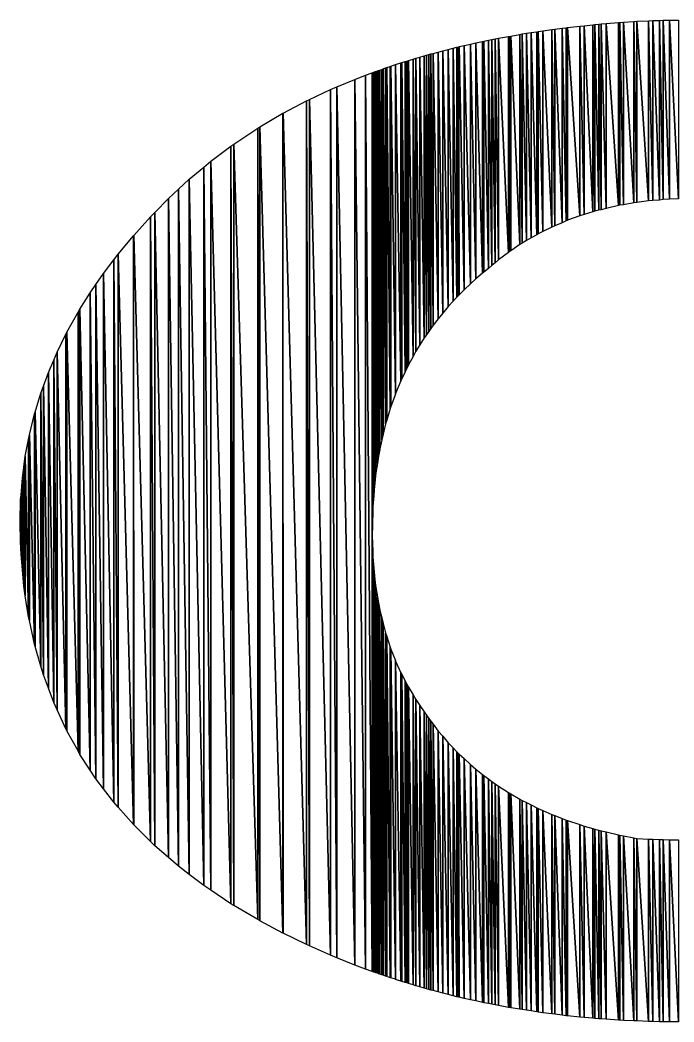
# Model space of a CAD drawing. Header units: millimetres. Extents: x -11062 to -8962, y -7241 to -5756.
# Drawn here: x -9128.42 to -9120.72, y -7086.58 to -7074.78 of the extents above; entities that cross this region are included whole.
import ezdxf

# ---------------------------------------------------------------- set-up
doc = ezdxf.new("R2010")
doc.units = ezdxf.units.MM
doc.header["$LTSCALE"] = 5

msp = doc.modelspace()

# ---------------------------------------------------------------- linework, layer by layer
at = {"color": 7, "linetype": 'Continuous'}
for points in [[(-9121.024, -7076.914), (-9121.161, -7074.799), (-9121.024, -7074.794)], [(-9120.972, -7076.91), (-9121.024, -7074.794), (-9120.972, -7074.792)], [(-9121.024, -7076.914), (-9121.024, -7074.794), (-9120.972, -7076.91)], [(-9120.896, -7076.903), (-9120.972, -7074.792), (-9120.896, -7074.79)], [(-9120.972, -7076.91), (-9120.972, -7074.792), (-9120.896, -7076.903)], [(-9120.85, -7076.898), (-9120.896, -7074.79), (-9120.85, -7074.788)], [(-9120.896, -7076.903), (-9120.896, -7074.79), (-9120.85, -7076.898)], [(-9120.777, -7076.894), (-9120.85, -7074.788), (-9120.777, -7074.785)], [(-9120.85, -7076.898), (-9120.85, -7074.788), (-9120.777, -7076.894)], [(-9120.777, -7076.894), (-9120.777, -7074.785), (-9120.671, -7076.889)], [(-9120.671, -7076.889), (-9120.777, -7074.785), (-9120.671, -7074.785)], [(-9122.268, -7077.273), (-9122.321, -7074.92), (-9122.268, -7074.913)], [(-9122.16, -7077.222), (-9122.268, -7074.913), (-9122.16, -7074.897)], [(-9122.268, -7077.273), (-9122.268, -7074.913), (-9122.16, -7077.222)], [(-9122.127, -7077.206), (-9122.16, -7074.897), (-9122.127, -7074.893)], [(-9122.16, -7077.222), (-9122.16, -7074.897), (-9122.127, -7077.206)], [(-9122.041, -7077.17), (-9122.127, -7074.893), (-9122.041, -7074.88)], [(-9122.127, -7077.206), (-9122.127, -7074.893), (-9122.041, -7077.17)], [(-9121.992, -7077.149), (-9122.041, -7074.88), (-9121.992, -7074.875)], [(-9122.041, -7077.17), (-9122.041, -7074.88), (-9121.992, -7077.149)], [(-9121.982, -7077.145), (-9121.992, -7074.875), (-9121.982, -7074.874)], [(-9121.992, -7077.149), (-9121.992, -7074.875), (-9121.982, -7077.145)], [(-9121.975, -7077.142), (-9121.982, -7074.874), (-9121.975, -7074.873)], [(-9121.982, -7077.145), (-9121.982, -7074.874), (-9121.975, -7077.142)], [(-9121.833, -7077.09), (-9121.975, -7074.873), (-9121.833, -7074.858)], [(-9121.975, -7077.142), (-9121.975, -7074.873), (-9121.833, -7077.09)], [(-9121.782, -7077.074), (-9121.833, -7074.858), (-9121.782, -7074.852)], [(-9121.833, -7077.09), (-9121.833, -7074.858), (-9121.782, -7077.074)], [(-9121.68, -7077.042), (-9121.782, -7074.852), (-9121.68, -7074.841)], [(-9121.782, -7077.074), (-9121.782, -7074.852), (-9121.68, -7077.042)], [(-9121.657, -7077.036), (-9121.68, -7074.841), (-9121.657, -7074.839)], [(-9121.68, -7077.042), (-9121.68, -7074.841), (-9121.657, -7077.036)], [(-9121.608, -7077.023), (-9121.657, -7074.839), (-9121.608, -7074.833)], [(-9121.657, -7077.036), (-9121.657, -7074.839), (-9121.608, -7077.023)], [(-9121.582, -7077.017), (-9121.608, -7074.833), (-9121.582, -7074.831)], [(-9121.608, -7077.023), (-9121.608, -7074.833), (-9121.582, -7077.017)], [(-9121.522, -7077.001), (-9121.582, -7074.831), (-9121.522, -7074.827)], [(-9121.582, -7077.017), (-9121.582, -7074.831), (-9121.522, -7077.001)], [(-9121.375, -7076.969), (-9121.522, -7074.827), (-9121.375, -7074.815)], [(-9121.522, -7077.001), (-9121.522, -7074.827), (-9121.375, -7076.969)], [(-9121.361, -7076.965), (-9121.375, -7074.815), (-9121.361, -7074.814)], [(-9121.375, -7076.969), (-9121.375, -7074.815), (-9121.361, -7076.965)], [(-9121.317, -7076.958), (-9121.361, -7074.814), (-9121.317, -7074.811)], [(-9121.361, -7076.965), (-9121.361, -7074.814), (-9121.317, -7076.958)], [(-9121.195, -7076.937), (-9121.317, -7074.811), (-9121.195, -7074.801)], [(-9121.317, -7076.958), (-9121.317, -7074.811), (-9121.195, -7076.937)], [(-9121.161, -7076.932), (-9121.195, -7074.801), (-9121.161, -7074.799)], [(-9121.195, -7076.937), (-9121.195, -7074.801), (-9121.161, -7076.932)], [(-9121.161, -7076.932), (-9121.161, -7074.799), (-9121.024, -7076.914)], [(-9122.908, -7077.708), (-9122.963, -7075.034), (-9122.908, -7075.022)], [(-9122.866, -7077.672), (-9122.908, -7075.022), (-9122.866, -7075.013)], [(-9122.908, -7077.708), (-9122.908, -7075.022), (-9122.866, -7077.672)], [(-9122.828, -7077.641), (-9122.866, -7075.013), (-9122.828, -7075.006)], [(-9122.866, -7077.672), (-9122.866, -7075.013), (-9122.828, -7077.641)], [(-9122.788, -7077.608), (-9122.828, -7075.006), (-9122.788, -7074.999)], [(-9122.828, -7077.641), (-9122.828, -7075.006), (-9122.788, -7077.608)], [(-9122.672, -7077.52), (-9122.788, -7074.999), (-9122.672, -7074.978)], [(-9122.788, -7077.608), (-9122.788, -7074.999), (-9122.672, -7077.52)], [(-9122.665, -7077.514), (-9122.672, -7074.978), (-9122.665, -7074.977)], [(-9122.672, -7077.52), (-9122.672, -7074.978), (-9122.665, -7077.514)], [(-9122.645, -7077.501), (-9122.665, -7074.977), (-9122.645, -7074.974)], [(-9122.665, -7077.514), (-9122.665, -7074.977), (-9122.645, -7077.501)], [(-9122.536, -7077.428), (-9122.645, -7074.974), (-9122.536, -7074.954)], [(-9122.645, -7077.501), (-9122.645, -7074.974), (-9122.536, -7077.428)], [(-9122.509, -7077.411), (-9122.536, -7074.954), (-9122.509, -7074.949)], [(-9122.536, -7077.428), (-9122.536, -7074.954), (-9122.509, -7077.411)], [(-9122.46, -7077.381), (-9122.509, -7074.949), (-9122.46, -7074.94)], [(-9122.509, -7077.411), (-9122.509, -7074.949), (-9122.46, -7077.381)], [(-9122.404, -7077.347), (-9122.46, -7074.94), (-9122.404, -7074.932)], [(-9122.46, -7077.381), (-9122.46, -7074.94), (-9122.404, -7077.347)], [(-9122.338, -7077.311), (-9122.404, -7074.932), (-9122.338, -7074.923)], [(-9122.404, -7077.347), (-9122.404, -7074.932), (-9122.338, -7077.311)], [(-9122.321, -7077.302), (-9122.338, -7074.923), (-9122.321, -7074.92)], [(-9122.338, -7077.311), (-9122.338, -7074.923), (-9122.321, -7077.302)], [(-9122.321, -7077.302), (-9122.321, -7074.92), (-9122.268, -7077.273)], [(-9123.445, -7078.233), (-9123.498, -7075.161), (-9123.445, -7075.147)], [(-9123.379, -7078.156), (-9123.445, -7075.147), (-9123.379, -7075.13)], [(-9123.445, -7078.233), (-9123.445, -7075.147), (-9123.379, -7078.156)], [(-9123.323, -7078.093), (-9123.379, -7075.13), (-9123.323, -7075.116)], [(-9123.379, -7078.156), (-9123.379, -7075.13), (-9123.323, -7078.093)], [(-9123.277, -7078.045), (-9123.323, -7075.116), (-9123.277, -7075.104)], [(-9123.323, -7078.093), (-9123.323, -7075.116), (-9123.277, -7078.045)], [(-9123.258, -7078.026), (-9123.277, -7075.104), (-9123.258, -7075.099)], [(-9123.277, -7078.045), (-9123.277, -7075.104), (-9123.258, -7078.026)], [(-9123.258, -7078.026), (-9123.258, -7075.099), (-9123.252, -7078.02)], [(-9123.252, -7078.02), (-9123.258, -7075.099)], [(-9123.193, -7077.96), (-9123.252, -7075.097), (-9123.193, -7075.085)], [(-9123.252, -7078.02), (-9123.252, -7075.097), (-9123.193, -7077.96)], [(-9123.118, -7077.89), (-9123.193, -7075.085), (-9123.118, -7075.068)], [(-9123.193, -7077.96), (-9123.193, -7075.085), (-9123.118, -7077.89)], [(-9123.055, -7077.831), (-9123.118, -7075.068), (-9123.055, -7075.054)], [(-9123.118, -7077.89), (-9123.118, -7075.068), (-9123.055, -7077.831)], [(-9122.977, -7077.765), (-9123.055, -7075.054), (-9122.977, -7075.037)], [(-9123.055, -7077.831), (-9123.055, -7075.054), (-9122.977, -7077.765)], [(-9122.963, -7077.754), (-9122.977, -7075.037), (-9122.963, -7075.034)], [(-9122.977, -7077.765), (-9122.977, -7075.037), (-9122.963, -7077.754)], [(-9122.963, -7077.754), (-9122.963, -7075.034), (-9122.908, -7077.708)], [(-9123.869, -7078.886), (-9123.888, -7075.274), (-9123.869, -7075.268)], [(-9123.848, -7078.842), (-9123.869, -7075.268), (-9123.848, -7075.262)], [(-9123.869, -7078.886), (-9123.869, -7075.268), (-9123.848, -7078.842)], [(-9123.794, -7078.745), (-9123.848, -7075.262), (-9123.794, -7075.245)], [(-9123.848, -7078.842), (-9123.848, -7075.262), (-9123.794, -7078.745)], [(-9123.76, -7078.682), (-9123.794, -7075.245), (-9123.76, -7075.235)], [(-9123.794, -7078.745), (-9123.794, -7075.245), (-9123.76, -7078.682)], [(-9123.714, -7078.608), (-9123.76, -7075.235), (-9123.714, -7075.221)], [(-9123.76, -7078.682), (-9123.76, -7075.235), (-9123.714, -7078.608)], [(-9123.663, -7078.527), (-9123.714, -7075.221), (-9123.663, -7075.205)], [(-9123.714, -7078.608), (-9123.714, -7075.221), (-9123.663, -7078.527)], [(-9123.637, -7078.489), (-9123.663, -7075.205), (-9123.637, -7075.197)], [(-9123.663, -7078.527), (-9123.663, -7075.205), (-9123.637, -7078.489)], [(-9123.61, -7078.45), (-9123.637, -7075.197), (-9123.61, -7075.19)], [(-9123.637, -7078.489), (-9123.637, -7075.197), (-9123.61, -7078.45)], [(-9123.585, -7078.415), (-9123.61, -7075.19), (-9123.585, -7075.184)], [(-9123.61, -7078.45), (-9123.61, -7075.19), (-9123.585, -7078.415)], [(-9123.558, -7078.377), (-9123.585, -7075.184), (-9123.558, -7075.177)], [(-9123.585, -7078.415), (-9123.585, -7075.184), (-9123.558, -7078.377)], [(-9123.498, -7078.3), (-9123.558, -7075.177), (-9123.498, -7075.161)], [(-9123.558, -7078.377), (-9123.558, -7075.177), (-9123.498, -7078.3)], [(-9123.498, -7078.3), (-9123.498, -7075.161), (-9123.445, -7078.233)], [(-9124.214, -7080.006), (-9124.231, -7075.389), (-9124.214, -7075.384)], [(-9124.201, -7079.916), (-9124.214, -7075.384), (-9124.201, -7075.379)], [(-9124.214, -7080.006), (-9124.214, -7075.384), (-9124.201, -7079.916)], [(-9124.185, -7079.838), (-9124.201, -7075.379), (-9124.185, -7075.373)], [(-9124.201, -7079.916), (-9124.201, -7075.379), (-9124.185, -7079.838)], [(-9124.185, -7079.838), (-9124.185, -7075.373), (-9124.184, -7079.83)], [(-9124.184, -7079.83), (-9124.185, -7075.373)], [(-9124.163, -7079.724), (-9124.184, -7075.373), (-9124.163, -7075.365)], [(-9124.184, -7079.83), (-9124.184, -7075.373), (-9124.163, -7079.724)], [(-9124.147, -7079.66), (-9124.163, -7075.365), (-9124.147, -7075.36)], [(-9124.163, -7079.724), (-9124.163, -7075.365), (-9124.147, -7079.66)], [(-9124.117, -7079.537), (-9124.147, -7075.36), (-9124.117, -7075.349)], [(-9124.147, -7079.66), (-9124.147, -7075.36), (-9124.117, -7079.537)], [(-9124.104, -7079.495), (-9124.117, -7075.349), (-9124.104, -7075.345)], [(-9124.117, -7079.537), (-9124.117, -7075.349), (-9124.104, -7079.495)], [(-9124.062, -7079.355), (-9124.104, -7075.345), (-9124.062, -7075.33)], [(-9124.104, -7079.495), (-9124.104, -7075.345), (-9124.062, -7079.355)], [(-9124.055, -7079.335), (-9124.062, -7075.33), (-9124.055, -7075.327)], [(-9124.062, -7079.355), (-9124.062, -7075.33), (-9124.055, -7079.335)], [(-9124.002, -7079.187), (-9124.055, -7075.327), (-9124.002, -7075.308)], [(-9124.055, -7079.335), (-9124.055, -7075.327), (-9124.002, -7079.187)], [(-9124.002, -7079.187), (-9124.002, -7075.308), (-9123.999, -7079.179)], [(-9123.999, -7079.179), (-9124.002, -7075.308)], [(-9123.937, -7079.031), (-9123.999, -7075.308), (-9123.937, -7075.289)], [(-9123.999, -7079.179), (-9123.999, -7075.308), (-9123.999, -7079.179)], [(-9123.999, -7079.179), (-9123.999, -7075.308)], [(-9123.999, -7079.179), (-9123.999, -7075.308), (-9123.937, -7079.031)], [(-9123.928, -7079.008), (-9123.937, -7075.289), (-9123.928, -7075.286)], [(-9123.937, -7079.031), (-9123.937, -7075.289), (-9123.928, -7079.008)], [(-9123.888, -7078.925), (-9123.928, -7075.286), (-9123.888, -7075.274)], [(-9123.928, -7079.008), (-9123.928, -7075.286), (-9123.888, -7078.925)], [(-9123.888, -7078.925), (-9123.888, -7075.274), (-9123.869, -7078.886)], [(-9124.478, -7085.908), (-9124.69, -7075.569), (-9124.478, -7075.483)], [(-9124.353, -7085.954), (-9124.478, -7075.483), (-9124.353, -7075.432)], [(-9124.478, -7085.908), (-9124.478, -7075.483), (-9124.353, -7085.954)], [(-9124.274, -7085.983), (-9124.353, -7075.432), (-9124.274, -7075.405)], [(-9124.353, -7085.954), (-9124.353, -7075.432), (-9124.274, -7085.983)], [(-9124.274, -7080.883), (-9124.274, -7075.405), (-9124.273, -7080.699)], [(-9124.273, -7080.699), (-9124.274, -7075.405)], [(-9124.273, -7080.699), (-9124.273, -7075.404), (-9124.268, -7080.584)], [(-9124.268, -7080.584), (-9124.273, -7075.404)], [(-9124.268, -7080.584), (-9124.268, -7075.403), (-9124.266, -7080.51)], [(-9124.266, -7080.51), (-9124.268, -7075.403)], [(-9124.257, -7080.384), (-9124.266, -7075.402), (-9124.257, -7075.399)], [(-9124.266, -7080.51), (-9124.266, -7075.402), (-9124.257, -7080.384)], [(-9124.257, -7080.384), (-9124.257, -7075.399), (-9124.252, -7080.316)], [(-9124.252, -7080.316), (-9124.257, -7075.399)], [(-9124.239, -7080.191), (-9124.252, -7075.397), (-9124.239, -7075.392)], [(-9124.252, -7080.316), (-9124.252, -7075.397), (-9124.239, -7080.191)], [(-9124.231, -7080.114), (-9124.239, -7075.392), (-9124.231, -7075.389)], [(-9124.239, -7080.191), (-9124.239, -7075.392), (-9124.231, -7080.114)], [(-9124.231, -7080.114), (-9124.231, -7075.389), (-9124.214, -7080.006)], [(-9124.765, -7085.792), (-9125.014, -7075.719), (-9124.765, -7075.604)], [(-9124.69, -7085.822), (-9124.765, -7075.604), (-9124.69, -7075.569)], [(-9124.765, -7085.792), (-9124.765, -7075.604), (-9124.69, -7085.822)], [(-9124.69, -7085.822), (-9124.69, -7075.569), (-9124.478, -7085.908)], [(-9125.047, -7085.666), (-9125.324, -7075.881), (-9125.047, -7075.736)], [(-9125.014, -7085.681), (-9125.047, -7075.736), (-9125.014, -7075.719)], [(-9125.047, -7085.666), (-9125.047, -7075.736), (-9125.014, -7085.681)], [(-9125.014, -7085.681), (-9125.014, -7075.719), (-9124.765, -7085.792)], [(-9125.325, -7085.531), (-9125.596, -7076.042), (-9125.325, -7075.881)], [(-9125.325, -7085.531), (-9125.325, -7075.881), (-9125.324, -7085.532)], [(-9125.324, -7085.532), (-9125.325, -7075.881)], [(-9125.324, -7085.532), (-9125.324, -7075.881), (-9125.047, -7085.666)], [(-9125.621, -7085.373), (-9125.904, -7076.245), (-9125.621, -7076.057)], [(-9125.596, -7085.388), (-9125.621, -7076.057), (-9125.596, -7076.042)], [(-9125.621, -7085.373), (-9125.621, -7076.057), (-9125.596, -7085.388)], [(-9125.596, -7085.388), (-9125.596, -7076.042), (-9125.325, -7085.531)], [(-9125.938, -7085.185), (-9126.174, -7076.445), (-9125.938, -7076.269)], [(-9125.904, -7085.205), (-9125.938, -7076.269), (-9125.904, -7076.245)], [(-9125.938, -7085.185), (-9125.938, -7076.269), (-9125.904, -7085.205)], [(-9125.904, -7085.205), (-9125.904, -7076.245), (-9125.621, -7085.373)], [(-9126.174, -7085.027), (-9126.257, -7076.515), (-9126.174, -7076.445)], [(-9126.174, -7085.027), (-9126.174, -7076.445), (-9125.938, -7085.185)], [(-9126.257, -7084.971), (-9126.43, -7076.659), (-9126.257, -7076.515)], [(-9126.257, -7084.971), (-9126.257, -7076.515), (-9126.174, -7085.027)], [(-9126.43, -7084.84), (-9126.555, -7076.776), (-9126.43, -7076.659)], [(-9126.43, -7084.84), (-9126.43, -7076.659), (-9126.257, -7084.971)], [(-9126.555, -7084.744), (-9126.672, -7076.886), (-9126.555, -7076.776)], [(-9126.555, -7084.744), (-9126.555, -7076.776), (-9126.43, -7084.84)], [(-9126.672, -7084.643), (-9126.831, -7077.048), (-9126.672, -7076.886)], [(-9126.672, -7084.643), (-9126.672, -7076.886), (-9126.555, -7084.744)], [(-9126.883, -7084.453), (-9127.081, -7077.32), (-9126.883, -7077.101)], [(-9126.831, -7084.505), (-9126.883, -7077.101), (-9126.831, -7077.048)], [(-9126.883, -7084.453), (-9126.883, -7077.101), (-9126.831, -7084.505)], [(-9126.831, -7084.505), (-9126.831, -7077.048), (-9126.672, -7084.643)], [(-9127.084, -7084.254), (-9127.265, -7077.542), (-9127.084, -7077.324)], [(-9127.084, -7084.254), (-9127.084, -7077.324), (-9127.081, -7084.257)], [(-9127.081, -7084.257), (-9127.084, -7077.324)], [(-9127.081, -7084.257), (-9127.081, -7077.32), (-9126.883, -7084.453)], [(-9127.316, -7083.991), (-9127.436, -7077.766), (-9127.316, -7077.608)], [(-9127.265, -7084.048), (-9127.316, -7077.608), (-9127.265, -7077.542)], [(-9127.316, -7083.991), (-9127.316, -7077.608), (-9127.265, -7084.048)], [(-9127.265, -7084.048), (-9127.265, -7077.542), (-9127.084, -7084.254)], [(-9127.436, -7083.833), (-9127.525, -7077.896), (-9127.436, -7077.766)], [(-9127.436, -7083.833), (-9127.436, -7077.766), (-9127.316, -7083.991)], [(-9127.525, -7083.716), (-9127.593, -7077.994), (-9127.525, -7077.896)], [(-9127.525, -7083.716), (-9127.525, -7077.896), (-9127.436, -7083.833)], [(-9127.593, -7083.612), (-9127.713, -7078.187), (-9127.593, -7077.994)], [(-9127.593, -7083.612), (-9127.593, -7077.994), (-9127.525, -7083.716)], [(-9127.713, -7083.428), (-9127.736, -7078.224), (-9127.713, -7078.187)], [(-9127.713, -7083.428), (-9127.713, -7078.187), (-9127.593, -7083.612)], [(-9127.736, -7083.386), (-9127.866, -7078.458), (-9127.736, -7078.224)], [(-9127.736, -7083.386), (-9127.736, -7078.224), (-9127.713, -7083.428)], [(-9127.878, -7083.128), (-9127.982, -7078.694), (-9127.878, -7078.483)], [(-9127.866, -7083.151), (-9127.878, -7078.483), (-9127.866, -7078.458)], [(-9127.878, -7083.128), (-9127.878, -7078.483), (-9127.866, -7083.151)], [(-9127.866, -7083.151), (-9127.866, -7078.458), (-9127.736, -7083.386)], [(-9128.021, -7082.816), (-9128.084, -7078.933), (-9128.021, -7078.787)], [(-9127.982, -7082.903), (-9128.021, -7078.787), (-9127.982, -7078.694)], [(-9128.021, -7082.816), (-9128.021, -7078.787), (-9127.982, -7082.903)], [(-9127.982, -7082.903), (-9127.982, -7078.694), (-9127.878, -7083.128)], [(-9128.084, -7082.649), (-9128.143, -7079.093), (-9128.084, -7078.933)], [(-9128.084, -7082.649), (-9128.084, -7078.933), (-9128.021, -7082.816)], [(-9128.143, -7082.492), (-9128.173, -7079.175), (-9128.143, -7079.093)], [(-9128.143, -7082.492), (-9128.143, -7079.093), (-9128.084, -7082.649)], [(-9128.173, -7082.391), (-9128.242, -7079.401), (-9128.173, -7079.175)], [(-9128.173, -7082.391), (-9128.173, -7079.175), (-9128.143, -7082.492)], [(-9128.248, -7082.13), (-9128.309, -7079.668), (-9128.248, -7079.42)], [(-9128.242, -7082.156), (-9128.248, -7079.42), (-9128.242, -7079.401)], [(-9128.248, -7082.13), (-9128.248, -7079.42), (-9128.242, -7082.156)], [(-9128.242, -7082.156), (-9128.242, -7079.401), (-9128.173, -7082.391)], [(-9128.319, -7081.807), (-9128.357, -7079.919), (-9128.319, -7079.72)], [(-9128.309, -7081.852), (-9128.319, -7079.72), (-9128.309, -7079.668)], [(-9128.319, -7081.807), (-9128.319, -7079.72), (-9128.309, -7081.852)], [(-9128.309, -7081.852), (-9128.309, -7079.668), (-9128.248, -7082.13)], [(-9128.357, -7081.56), (-9128.374, -7080.048), (-9128.357, -7079.919)], [(-9128.357, -7081.56), (-9128.357, -7079.919), (-9128.319, -7081.807)], [(-9128.374, -7081.447), (-9128.391, -7080.173), (-9128.374, -7080.048)], [(-9128.374, -7081.447), (-9128.374, -7080.048), (-9128.357, -7081.56)], [(-9128.391, -7081.257), (-9128.407, -7080.377), (-9128.391, -7080.173)], [(-9128.391, -7081.257), (-9128.391, -7080.173), (-9128.374, -7081.447)], [(-9128.412, -7080.927), (-9128.418, -7080.689), (-9128.412, -7080.429)], [(-9128.407, -7081.074), (-9128.412, -7080.429), (-9128.407, -7080.377)], [(-9128.412, -7080.927), (-9128.412, -7080.429), (-9128.407, -7081.074)], [(-9128.407, -7081.074), (-9128.407, -7080.377), (-9128.391, -7081.257)], [(-9124.274, -7085.983), (-9124.274, -7080.883), (-9124.273, -7085.983)], [(-9124.273, -7085.983), (-9124.274, -7080.883), (-9124.273, -7080.914)], [(-9124.273, -7085.983), (-9124.273, -7080.914), (-9124.268, -7085.985)], [(-9124.268, -7085.985), (-9124.273, -7080.914), (-9124.268, -7081.062)], [(-9124.268, -7085.985), (-9124.268, -7081.062), (-9124.266, -7085.986)], [(-9124.266, -7085.986), (-9124.268, -7081.062), (-9124.266, -7081.105)], [(-9124.266, -7085.986), (-9124.266, -7081.105), (-9124.257, -7085.989)], [(-9124.257, -7085.989), (-9124.266, -7081.105), (-9124.257, -7081.237)], [(-9124.257, -7085.989), (-9124.257, -7081.237), (-9124.252, -7085.991)], [(-9124.252, -7085.991), (-9124.257, -7081.237), (-9124.252, -7081.282)], [(-9124.252, -7085.991), (-9124.252, -7081.282), (-9124.239, -7085.996)], [(-9124.239, -7085.996), (-9124.252, -7081.282), (-9124.239, -7081.407)], [(-9124.239, -7085.996), (-9124.239, -7081.407), (-9124.231, -7085.999)], [(-9124.231, -7085.999), (-9124.239, -7081.407), (-9124.231, -7081.462)], [(-9124.231, -7085.999), (-9124.231, -7081.462), (-9124.214, -7086.004)], [(-9124.214, -7086.004), (-9124.231, -7081.462), (-9124.214, -7081.573)], [(-9124.214, -7086.004), (-9124.214, -7081.573), (-9124.201, -7086.009)], [(-9124.201, -7086.009), (-9124.214, -7081.573), (-9124.201, -7081.644)], [(-9124.201, -7086.009), (-9124.201, -7081.644), (-9124.185, -7086.015)], [(-9124.185, -7086.015), (-9124.201, -7081.644), (-9124.185, -7081.725)], [(-9124.185, -7086.015), (-9124.185, -7081.725), (-9124.184, -7086.016)], [(-9124.184, -7086.016), (-9124.185, -7081.725), (-9124.184, -7081.733)], [(-9124.184, -7086.016), (-9124.184, -7081.733), (-9124.163, -7086.022)], [(-9124.163, -7086.022), (-9124.184, -7081.733), (-9124.163, -7081.822)], [(-9124.163, -7086.022), (-9124.163, -7081.822), (-9124.147, -7086.028)], [(-9124.147, -7086.028), (-9124.163, -7081.822), (-9124.147, -7081.889)], [(-9124.147, -7086.028), (-9124.147, -7081.889), (-9124.117, -7086.038)], [(-9124.117, -7086.038), (-9124.147, -7081.889), (-9124.117, -7081.996)], [(-9124.117, -7086.038), (-9124.117, -7081.996), (-9124.104, -7086.042)], [(-9124.104, -7086.042), (-9124.117, -7081.996), (-9124.104, -7082.041)], [(-9124.104, -7086.042), (-9124.104, -7082.041), (-9124.062, -7086.056)], [(-9124.062, -7086.056), (-9124.104, -7082.041), (-9124.062, -7082.166)], [(-9124.062, -7086.056), (-9124.062, -7082.166), (-9124.055, -7086.058)], [(-9124.055, -7086.058), (-9124.062, -7082.166), (-9124.055, -7082.188)], [(-9124.055, -7086.058), (-9124.055, -7082.188), (-9124.002, -7086.075)], [(-9124.002, -7086.075), (-9124.055, -7082.188), (-9124.002, -7082.323)], [(-9124.002, -7086.075), (-9124.002, -7082.323), (-9123.999, -7086.076)], [(-9123.999, -7086.076), (-9124.002, -7082.323)], [(-9123.999, -7086.076), (-9123.999, -7082.33), (-9123.999, -7086.076)], [(-9123.999, -7086.076), (-9123.999, -7082.33)], [(-9123.999, -7086.076), (-9123.999, -7082.33), (-9123.937, -7086.097)], [(-9123.937, -7086.097), (-9123.999, -7082.33), (-9123.937, -7082.467)], [(-9123.937, -7086.097), (-9123.937, -7082.467), (-9123.928, -7086.1)], [(-9123.928, -7086.1), (-9123.937, -7082.467), (-9123.928, -7082.486)], [(-9123.928, -7086.1), (-9123.928, -7082.486), (-9123.888, -7086.113)], [(-9123.888, -7086.113), (-9123.928, -7082.486), (-9123.888, -7082.563)], [(-9123.888, -7086.113), (-9123.888, -7082.563), (-9123.869, -7086.118)], [(-9123.869, -7086.118), (-9123.888, -7082.563), (-9123.869, -7082.6)], [(-9123.869, -7086.118), (-9123.869, -7082.6), (-9123.848, -7086.124)], [(-9123.848, -7086.124), (-9123.869, -7082.6), (-9123.848, -7082.636)], [(-9123.848, -7086.124), (-9123.848, -7082.636), (-9123.794, -7086.14)], [(-9123.794, -7086.14), (-9123.848, -7082.636), (-9123.794, -7082.728)], [(-9123.794, -7086.14), (-9123.794, -7082.728), (-9123.76, -7086.15)], [(-9123.76, -7086.15), (-9123.794, -7082.728), (-9123.76, -7082.781)], [(-9123.76, -7086.15), (-9123.76, -7082.781), (-9123.714, -7086.163)], [(-9123.714, -7086.163), (-9123.76, -7082.781), (-9123.714, -7082.852)], [(-9123.714, -7086.163), (-9123.714, -7082.852), (-9123.663, -7086.178)], [(-9123.663, -7086.178), (-9123.714, -7082.852), (-9123.663, -7082.927)], [(-9123.663, -7086.178), (-9123.663, -7082.927), (-9123.637, -7086.186)], [(-9123.637, -7086.186), (-9123.663, -7082.927), (-9123.637, -7082.966)], [(-9123.637, -7086.186), (-9123.637, -7082.966), (-9123.61, -7086.194)], [(-9123.61, -7086.194), (-9123.637, -7082.966), (-9123.61, -7083.006)], [(-9123.61, -7086.194), (-9123.61, -7083.006), (-9123.585, -7086.201)], [(-9123.585, -7086.201), (-9123.61, -7083.006), (-9123.585, -7083.038)], [(-9123.585, -7086.201), (-9123.585, -7083.038), (-9123.558, -7086.208)], [(-9123.558, -7086.208), (-9123.585, -7083.038), (-9123.558, -7083.073)], [(-9123.558, -7086.208), (-9123.558, -7083.073), (-9123.498, -7086.223)], [(-9123.498, -7086.223), (-9123.558, -7083.073), (-9123.498, -7083.153)], [(-9123.498, -7086.223), (-9123.498, -7083.153), (-9123.445, -7086.237)], [(-9123.445, -7086.237), (-9123.498, -7083.153), (-9123.445, -7083.214)], [(-9123.445, -7086.237), (-9123.445, -7083.214), (-9123.379, -7086.254)], [(-9123.379, -7086.254), (-9123.445, -7083.214), (-9123.379, -7083.292)], [(-9123.379, -7086.254), (-9123.379, -7083.292), (-9123.323, -7086.268)], [(-9123.323, -7086.268), (-9123.379, -7083.292), (-9123.323, -7083.349)], [(-9123.323, -7086.268), (-9123.323, -7083.349), (-9123.277, -7086.28)], [(-9123.277, -7086.28), (-9123.323, -7083.349), (-9123.277, -7083.398)], [(-9123.277, -7086.28), (-9123.277, -7083.398), (-9123.258, -7086.284)], [(-9123.258, -7086.284), (-9123.277, -7083.398), (-9123.258, -7083.417)], [(-9123.258, -7086.284), (-9123.258, -7083.417), (-9123.252, -7086.286)], [(-9123.252, -7086.286), (-9123.258, -7083.417)], [(-9123.252, -7086.286), (-9123.252, -7083.424), (-9123.193, -7086.299)], [(-9123.193, -7086.299), (-9123.252, -7083.424), (-9123.193, -7083.478)], [(-9123.193, -7086.299), (-9123.193, -7083.478), (-9123.118, -7086.315)], [(-9123.118, -7086.315), (-9123.193, -7083.478), (-9123.118, -7083.548)], [(-9123.118, -7086.315), (-9123.118, -7083.548), (-9123.055, -7086.329)], [(-9123.055, -7086.329), (-9123.118, -7083.548), (-9123.055, -7083.6)], [(-9123.055, -7086.329), (-9123.055, -7083.6), (-9122.977, -7086.347)], [(-9122.977, -7086.347), (-9123.055, -7083.6), (-9122.977, -7083.665)], [(-9122.977, -7086.347), (-9122.977, -7083.665), (-9122.963, -7086.35)], [(-9122.963, -7086.35), (-9122.977, -7083.665), (-9122.963, -7083.675)], [(-9122.963, -7086.35), (-9122.963, -7083.675), (-9122.908, -7086.36)], [(-9122.908, -7086.36), (-9122.963, -7083.675), (-9122.908, -7083.715)], [(-9122.908, -7086.36), (-9122.908, -7083.715), (-9122.866, -7086.368)], [(-9122.866, -7086.368), (-9122.908, -7083.715), (-9122.866, -7083.746)], [(-9122.866, -7086.368), (-9122.866, -7083.746), (-9122.828, -7086.375)], [(-9122.828, -7086.375), (-9122.866, -7083.746), (-9122.828, -7083.774)], [(-9122.828, -7086.375), (-9122.828, -7083.774), (-9122.788, -7086.383)], [(-9122.788, -7086.383), (-9122.828, -7083.774), (-9122.788, -7083.8)], [(-9122.788, -7086.383), (-9122.788, -7083.8), (-9122.672, -7086.405)], [(-9122.672, -7086.405), (-9122.788, -7083.8), (-9122.672, -7083.876)], [(-9122.672, -7086.405), (-9122.672, -7083.876), (-9122.665, -7086.407)], [(-9122.665, -7086.407), (-9122.672, -7083.876), (-9122.665, -7083.88)], [(-9122.665, -7086.407), (-9122.665, -7083.88), (-9122.645, -7086.41)], [(-9122.645, -7086.41), (-9122.665, -7083.88), (-9122.645, -7083.891)], [(-9122.645, -7086.41), (-9122.645, -7083.891), (-9122.536, -7086.427)], [(-9122.536, -7086.427), (-9122.645, -7083.891), (-9122.536, -7083.954)], [(-9122.536, -7086.427), (-9122.536, -7083.954), (-9122.509, -7086.432)], [(-9122.509, -7086.432), (-9122.536, -7083.954), (-9122.509, -7083.97)], [(-9122.509, -7086.432), (-9122.509, -7083.97), (-9122.46, -7086.439)], [(-9122.46, -7086.439), (-9122.509, -7083.97), (-9122.46, -7083.994)], [(-9122.46, -7086.439), (-9122.46, -7083.994), (-9122.404, -7086.448)], [(-9122.404, -7086.448), (-9122.46, -7083.994), (-9122.404, -7084.023)], [(-9122.404, -7086.448), (-9122.404, -7084.023), (-9122.338, -7086.459)], [(-9122.338, -7086.459), (-9122.404, -7084.023), (-9122.338, -7084.056)], [(-9122.338, -7086.459), (-9122.338, -7084.056), (-9122.321, -7086.461)], [(-9122.321, -7086.461), (-9122.338, -7084.056), (-9122.321, -7084.064)], [(-9122.321, -7086.461), (-9122.321, -7084.064), (-9122.268, -7086.468)], [(-9122.268, -7086.468), (-9122.321, -7084.064), (-9122.268, -7084.088)], [(-9122.268, -7086.468), (-9122.268, -7084.088), (-9122.16, -7086.482)], [(-9122.16, -7086.482), (-9122.268, -7084.088), (-9122.16, -7084.135)], [(-9122.16, -7086.482), (-9122.16, -7084.135), (-9122.127, -7086.486)], [(-9122.127, -7086.486), (-9122.16, -7084.135), (-9122.127, -7084.148)], [(-9122.127, -7086.486), (-9122.127, -7084.148), (-9122.041, -7086.497)], [(-9122.041, -7086.497), (-9122.127, -7084.148), (-9122.041, -7084.181)], [(-9122.041, -7086.497), (-9122.041, -7084.181), (-9121.992, -7086.503)], [(-9121.992, -7086.503), (-9122.041, -7084.181), (-9121.992, -7084.2)], [(-9121.992, -7086.503), (-9121.992, -7084.2), (-9121.982, -7086.504)], [(-9121.982, -7086.504), (-9121.992, -7084.2), (-9121.982, -7084.204)], [(-9121.982, -7086.504), (-9121.982, -7084.204), (-9121.975, -7086.505)], [(-9121.975, -7086.505), (-9121.982, -7084.204), (-9121.975, -7084.207)], [(-9121.975, -7086.505), (-9121.975, -7084.207), (-9121.833, -7086.519)], [(-9121.833, -7086.519), (-9121.975, -7084.207), (-9121.833, -7084.254)], [(-9121.833, -7086.519), (-9121.833, -7084.254), (-9121.782, -7086.524)], [(-9121.782, -7086.524), (-9121.833, -7084.254), (-9121.782, -7084.271)], [(-9121.782, -7086.524), (-9121.782, -7084.271), (-9121.68, -7086.534)], [(-9121.68, -7086.534), (-9121.782, -7084.271), (-9121.68, -7084.299)], [(-9121.68, -7086.534), (-9121.68, -7084.299), (-9121.657, -7086.536)], [(-9121.657, -7086.536), (-9121.68, -7084.299), (-9121.657, -7084.306)], [(-9121.657, -7086.536), (-9121.657, -7084.306), (-9121.608, -7086.539)], [(-9121.608, -7086.539), (-9121.657, -7084.306), (-9121.608, -7084.32)], [(-9121.608, -7086.539), (-9121.608, -7084.32), (-9121.582, -7086.541)], [(-9121.582, -7086.541), (-9121.608, -7084.32), (-9121.582, -7084.327)], [(-9121.582, -7086.541), (-9121.582, -7084.327), (-9121.522, -7086.545)], [(-9121.522, -7086.545), (-9121.582, -7084.327), (-9121.522, -7084.341)], [(-9121.522, -7086.545), (-9121.522, -7084.341), (-9121.375, -7086.555)], [(-9121.375, -7086.555), (-9121.522, -7084.341), (-9121.375, -7084.376)], [(-9121.375, -7086.555), (-9121.375, -7084.376), (-9121.361, -7086.556)], [(-9121.361, -7086.556), (-9121.375, -7084.376), (-9121.361, -7084.379)], [(-9121.361, -7086.556), (-9121.361, -7084.379), (-9121.317, -7086.559)], [(-9121.317, -7086.559), (-9121.361, -7084.379), (-9121.317, -7084.387)], [(-9121.317, -7086.559), (-9121.317, -7084.387), (-9121.195, -7086.564)], [(-9121.195, -7086.564), (-9121.317, -7084.387), (-9121.195, -7084.41)], [(-9121.195, -7086.564), (-9121.195, -7084.41), (-9121.161, -7086.565)], [(-9121.161, -7086.565), (-9121.195, -7084.41), (-9121.161, -7084.417)], [(-9121.161, -7086.565), (-9121.161, -7084.417), (-9121.024, -7086.571)], [(-9121.024, -7086.571), (-9121.161, -7084.417), (-9121.024, -7084.424)], [(-9121.024, -7086.571), (-9121.024, -7084.424), (-9120.972, -7086.573)], [(-9120.972, -7086.573), (-9121.024, -7084.424), (-9120.972, -7084.427)], [(-9120.972, -7086.573), (-9120.972, -7084.427), (-9120.896, -7086.574)], [(-9120.896, -7086.574), (-9120.972, -7084.427), (-9120.896, -7084.43)], [(-9120.896, -7086.574), (-9120.896, -7084.43), (-9120.85, -7086.575)], [(-9120.85, -7086.575), (-9120.896, -7084.43), (-9120.85, -7084.431)], [(-9120.85, -7086.575), (-9120.85, -7084.431), (-9120.777, -7086.576)], [(-9120.777, -7086.576), (-9120.85, -7084.431), (-9120.777, -7084.432)], [(-9120.777, -7086.576), (-9120.777, -7084.432), (-9120.671, -7086.577)], [(-9120.671, -7086.577), (-9120.777, -7084.432), (-9120.671, -7084.434)]]:
    msp.add_lwpolyline(points, close=True, dxfattribs=at)

doc.saveas('drawing.dxf')
